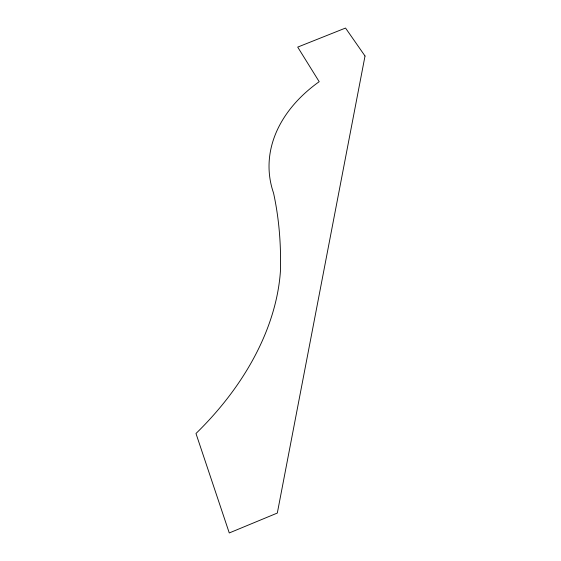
<?xml version="1.0" encoding="UTF-8"?>
<svg xmlns="http://www.w3.org/2000/svg" width="561" height="561" viewBox="0 0 561 561"><rect width="100%" height="100%" fill="white"/><g stroke="black" fill="none" stroke-linecap="round" stroke-linejoin="round"><path stroke-width="0.84" d="M365.022 56.009L277.316 513.056L229.267 532.95L195.978 433.499A280.823 195.614 -28.7 0 0 280.409 271.468A702.772 408.667 -37 0 0 273.544 193.026A164.114 114.97 -4 0 1 319.195 81.689L297.709 47.103L345.534 28.05L365.022 56.009"/></g></svg>
